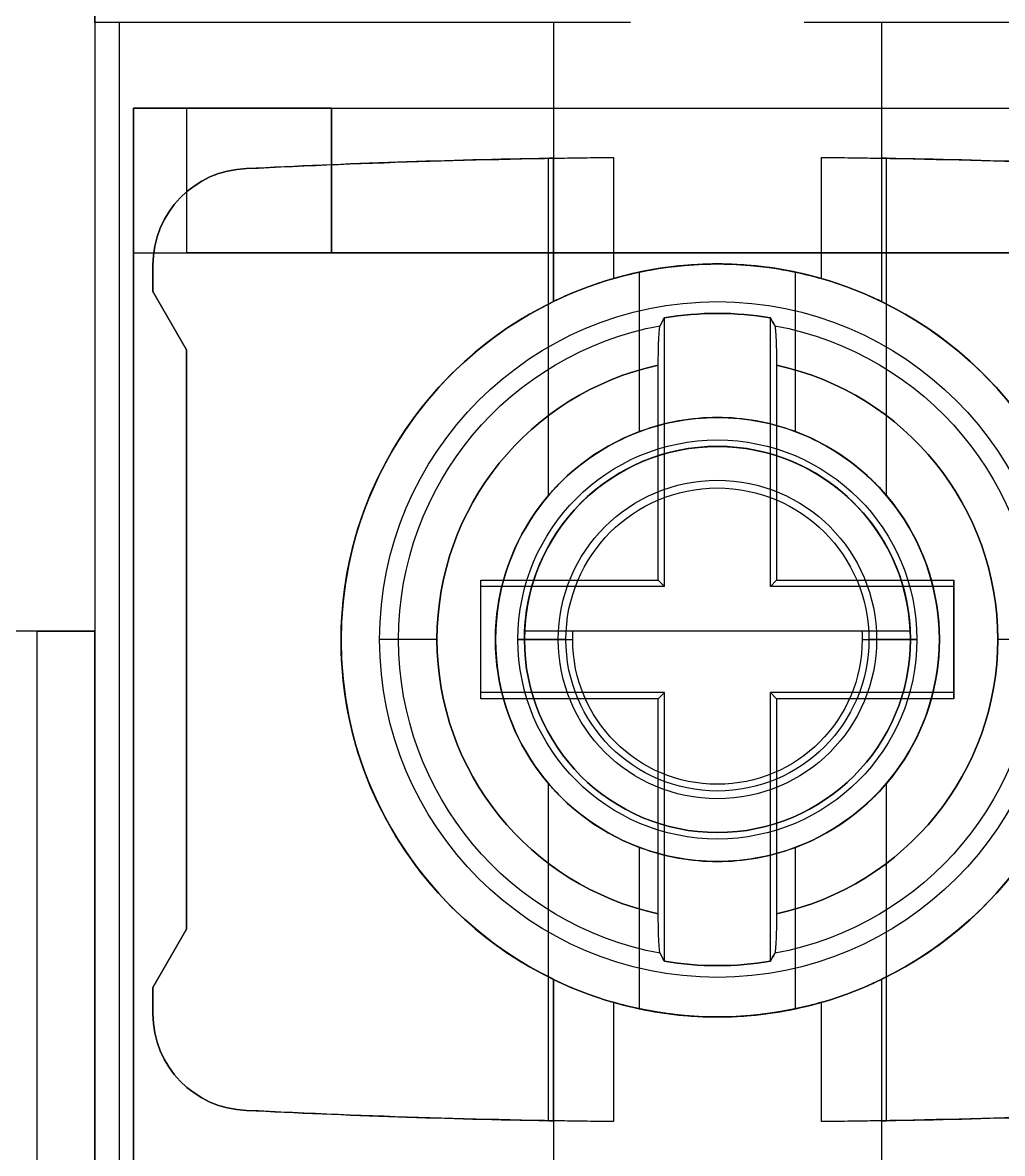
# Model space of a CAD drawing. Header units: inches. Extents: x 0 to 92454, y -34894 to 11.
# Drawn here: x 3.6299 to 4.0296, y 10.0979 to 10.5591 of the extents above; entities that cross this region are included whole.
import ezdxf

# ---------------------------------------------------------------- set-up
doc = ezdxf.new("R2010")
doc.units = ezdxf.units.IN
doc.header["$MEASUREMENT"] = 0

# ---------------------------------------------------------------- blocks, each defined once
blk = doc.blocks.new('2023_07_21_11_46_31_0481')
at = {"color": 7, "extrusion": (1, 0, 0)}
for p, q in [((92.95, 268.2, 119.7), (92.95, 270.9, 119.7)), ((92.95, 268.895, 94.9), (92.95, 261.895, 94.9)), ((92.95, 268.2, 100.333), (92.95, 268.2, 119.7)), ((92.95, 268.2, 100.333), (92.95, 251.65, 100.333)), ((93.2, 268.2, 106.4), (93.2, 268.2, 100.333)), ((93.2, 268.2, 106.4), (93.2, 251.65, 106.4)), ((93.2, 268.2, 100.333), (93.2, 251.65, 100.333)), ((101.1, 268.2, 102.1), (101.1, 266.795, 102.1)), ((101.1, 268.2, 106.4), (101.1, 268.2, 102.1)), ((101.1, 268.2, 106.4), (101.1, 265.31, 106.4)), ((101.1, 266.795, 104.011), (101.1, 265.31, 104.011)), ((101.1, 266.795, 102.1), (101.1, 266.795, 104.011)), ((101.1, 265.31, 106.4), (101.1, 265.31, 104.011)), ((96.95, 261.197, 107), (96.95, 262.423, 107)), ((96.95, 262.36, 105.8), (96.95, 262.423, 107)), ((96.95, 261.26, 105.8), (96.95, 262.36, 105.8)), ((92.95, 261.895, 94.9), (92.95, 261.895, 88.2)), ((92.95, 251.65, 88.2), (92.95, 261.895, 88.2)), ((96.95, 261.197, 107), (96.95, 261.26, 105.8)), ((101.1, 258.29, 104.011), (101.1, 256.825, 104.011)), ((101.1, 258.29, 104.011), (101.1, 258.29, 106.4)), ((101.1, 258.29, 106.4), (101.1, 251.65, 106.4)), ((101.1, 256.825, 104.011), (101.1, 256.825, 102.1)), ((101.1, 256.825, 102.1), (101.1, 251.65, 102.1))]:
    blk.add_line(p, q, dxfattribs=at)
at = {"color": 7, "extrusion": (0, 0, -1)}
for p, q in [((92.95, 268.2, 119.7), (92.95, 270.9, 119.7)), ((93.2, 268.2, 100.333), (92.95, 268.2, 100.333)), ((92.95, 268.2, 100.333), (92.95, 251.65, 100.333)), ((98.5, 268.2, 119.7), (92.95, 268.2, 119.7)), ((93.2, 268.2, 106.4), (93.2, 251.65, 106.4)), ((97.7, 268.2, 106.4), (93.2, 268.2, 106.4)), ((93.2, 268.2, 100.333), (93.2, 251.65, 100.333)), ((97.7, 268.2, 102.1), (97.7, 266.795, 102.1)), ((98.5, 268.2, 102.1), (97.7, 268.2, 102.1)), ((97.7, 268.2, 106.4), (97.7, 265.31, 106.4)), ((101.1, 268.2, 102.1), (100.3, 268.2, 102.1)), ((105.9, 268.2, 119.7), (100.3, 268.2, 119.7)), ((101.1, 268.2, 106.4), (101.1, 265.31, 106.4)), ((105.6, 268.2, 106.4), (101.1, 268.2, 106.4)), ((101.1, 268.2, 102.1), (101.1, 266.795, 102.1)), ((93.35, 267.315, 96.489), (93.35, 265.815, 96.489)), ((93.9, 267.315, 96.489), (93.35, 267.315, 96.489)), ((93.9, 267.315, 96.489), (93.9, 265.815, 96.489)), ((98.322, 266.804, 102.1), (98.322, 265.548, 102.1)), ((100.478, 265.548, 102.1), (100.478, 266.804, 102.1)), ((93.35, 265.815, 96.489), (93.9, 265.815, 96.489)), ((93.35, 251.65, 98.489), (93.35, 264.315, 98.489)), ((92.35, 261.895, 87.6), (92.05, 261.895, 87.6)), ((92.35, 251.65, 87.6), (92.35, 261.895, 87.6)), ((100.898, 261.895, 91.4), (97.902, 261.895, 91.4)), ((97.7, 258.29, 106.4), (97.7, 251.65, 106.4)), ((101.1, 258.29, 106.4), (101.1, 251.65, 106.4)), ((98.322, 258.052, 102.1), (98.322, 256.816, 102.1)), ((100.478, 256.816, 102.1), (100.478, 258.052, 102.1)), ((97.7, 256.825, 102.1), (97.7, 251.65, 102.1)), ((101.1, 256.825, 102.1), (101.1, 251.65, 102.1))]:
    blk.add_line(p, q, dxfattribs=at)
at = {"color": 7}
for p, q in [((92.95, 268.895, 94.9), (92.95, 261.895, 94.9)), ((98.5, 268.2, 119.7), (98.5, 268.2, 102.1)), ((100.3, 268.2, 119.7), (100.3, 268.2, 102.1)), ((93.35, 267.315, 96.989), (105.45, 267.315, 96.989)), ((93.9, 267.315, 96.489), (93.9, 265.815, 96.489)), ((95.4, 265.815, 94.9), (95.4, 267.315, 94.9)), ((95.4, 267.315, 94.9), (103.4, 267.315, 94.9)), ((95.4, 267.315, 94.989), (95.4, 265.815, 94.989)), ((97.649, 263.301, 103.986), (97.649, 266.794, 103.986)), ((97.7, 266.795, 104.011), (97.7, 266.795, 102.1)), ((97.7, 265.31, 104.011), (97.7, 266.795, 104.011)), ((101.1, 266.795, 102.1), (101.1, 266.795, 104.011)), ((101.1, 266.795, 104.011), (101.1, 265.31, 104.011)), ((101.151, 263.301, 103.986), (101.151, 266.794, 103.986)), ((94.521, 266.688, 102.463), (94.521, 266.688, 100.42)), ((94.521, 266.688, 102.463), (94.521, 266.688, 100.42)), ((93.35, 265.815, 96.989), (105.45, 265.815, 96.989)), ((103.4, 265.815, 94.9), (95.4, 265.815, 94.9)), ((93.55, 265.688, 101.99), (93.55, 265.688, 99.99)), ((98.591, 263.963, 102.219), (98.591, 265.615, 102.219)), ((100.209, 263.963, 102.219), (100.209, 265.615, 102.219)), ((97.7, 265.31, 104.011), (97.7, 265.31, 106.4)), ((101.1, 265.31, 106.4), (101.1, 265.31, 104.011)), ((98.85, 262.36, 105.8), (98.85, 265.142, 105.8)), ((99.95, 262.36, 105.8), (99.95, 265.142, 105.8)), ((98.787, 262.423, 107), (98.787, 264.651, 107)), ((100.013, 264.651, 107), (100.013, 262.423, 107)), ((93.35, 264.315, 99.989), (93.35, 251.65, 99.989)), ((96.95, 262.423, 107), (98.787, 262.423, 107)), ((96.95, 261.197, 107), (96.95, 262.423, 107)), ((100.013, 262.423, 107), (101.85, 262.423, 107)), ((101.85, 262.423, 107), (101.85, 261.197, 107)), ((98.85, 262.36, 105.8), (96.95, 262.36, 105.8)), ((96.95, 261.26, 105.8), (96.95, 262.36, 105.8)), ((101.85, 262.36, 105.8), (99.95, 262.36, 105.8)), ((101.85, 261.26, 105.8), (101.85, 262.36, 105.8)), ((92.35, 251.65, 87.6), (92.35, 261.895, 87.6)), ((92.95, 251.65, 88.2), (92.95, 261.895, 88.2)), ((95.5, 261.8, 124.1), (95.5, 261.8, 106.4)), ((95.5, 261.8, 124.1), (95.5, 261.8, 106.4)), ((96.096, 261.81, 106.635), (95.9, 261.81, 104.4)), ((96.096, 261.81, 106.635), (95.9, 261.81, 104.4)), ((97.1, 261.81, 103.719), (97.1, 261.81, 101.56)), ((97.1, 261.81, 103.719), (97.1, 261.81, 101.56)), ((97.333, 261.81, 101.56), (97.83, 261.81, 100.8)), ((97.75, 261.81, 101.8), (97.333, 261.81, 101.56)), ((97.75, 261.81, 101.8), (97.333, 261.81, 101.56)), ((97.333, 261.81, 101.56), (97.83, 261.81, 100.8)), ((97.83, 261.81, 100.8), (97.4, 261.81, 100.552)), ((97.4, 261.81, 100.552), (97.4, 261.81, 99.989)), ((97.4, 261.81, 93.689), (97.9, 261.81, 93.4)), ((97.4, 261.81, 98.489), (97.4, 261.81, 93.689)), ((97.4, 261.81, 98.489), (97.4, 261.81, 93.689)), ((97.4, 261.81, 93.689), (97.9, 261.81, 93.4)), ((97.4, 261.81, 100.552), (97.4, 261.81, 99.989)), ((97.83, 261.81, 100.8), (97.4, 261.81, 100.552)), ((97.402, 261.895, 93.689), (97.402, 261.895, 94.9)), ((97.75, 261.81, 104.4), (97.75, 261.81, 101.8)), ((97.75, 261.81, 104.4), (97.75, 261.81, 101.8)), ((97.9, 261.81, 93.4), (97.9, 261.81, 91.4)), ((97.9, 261.81, 93.4), (97.9, 261.81, 91.4)), ((97.902, 261.895, 91.4), (97.902, 261.895, 93.4)), ((100.898, 261.895, 93.4), (100.898, 261.895, 91.4)), ((100.9, 261.81, 91.4), (100.9, 261.81, 93.4)), ((100.9, 261.81, 93.4), (101.4, 261.81, 93.689)), ((100.9, 261.81, 93.4), (101.4, 261.81, 93.689)), ((100.9, 261.81, 91.4), (100.9, 261.81, 93.4)), ((101.4, 261.81, 100.552), (100.97, 261.81, 100.8)), ((100.97, 261.81, 100.8), (101.467, 261.81, 101.56)), ((100.97, 261.81, 100.8), (101.467, 261.81, 101.56)), ((101.4, 261.81, 100.552), (100.97, 261.81, 100.8)), ((101.05, 261.81, 101.8), (101.05, 261.81, 104.4)), ((101.467, 261.81, 101.56), (101.05, 261.81, 101.8)), ((101.467, 261.81, 101.56), (101.05, 261.81, 101.8)), ((101.05, 261.81, 101.8), (101.05, 261.81, 104.4)), ((101.398, 261.895, 94.9), (101.398, 261.895, 93.689)), ((101.4, 261.81, 99.989), (101.4, 261.81, 100.552)), ((101.4, 261.81, 93.689), (101.4, 261.81, 98.489)), ((101.4, 261.81, 93.689), (101.4, 261.81, 98.489)), ((101.4, 261.81, 99.989), (101.4, 261.81, 100.552)), ((101.7, 261.81, 101.56), (101.7, 261.81, 103.719)), ((101.7, 261.81, 101.56), (101.7, 261.81, 103.719)), ((98.85, 261.26, 105.8), (96.95, 261.26, 105.8)), ((98.85, 258.478, 105.8), (98.85, 261.26, 105.8)), ((99.95, 258.478, 105.8), (99.95, 261.26, 105.8)), ((101.85, 261.26, 105.8), (99.95, 261.26, 105.8)), ((98.787, 261.197, 107), (96.95, 261.197, 107)), ((98.787, 258.969, 107), (98.787, 261.197, 107)), ((101.85, 261.197, 107), (100.013, 261.197, 107)), ((100.013, 261.197, 107), (100.013, 258.969, 107)), ((97.649, 256.826, 103.986), (97.649, 260.319, 103.986)), ((101.151, 256.826, 103.986), (101.151, 260.319, 103.986)), ((98.591, 257.985, 102.219), (98.591, 259.657, 102.219)), ((100.209, 257.985, 102.219), (100.209, 259.657, 102.219)), ((97.7, 258.29, 106.4), (97.7, 258.29, 104.011)), ((97.7, 256.825, 104.011), (97.7, 258.29, 104.011)), ((101.1, 258.29, 104.011), (101.1, 258.29, 106.4)), ((101.1, 258.29, 104.011), (101.1, 256.825, 104.011)), ((93.55, 257.932, 101.99), (93.55, 257.932, 99.99)), ((94.521, 256.932, 102.463), (94.521, 256.932, 100.42)), ((94.521, 256.932, 102.463), (94.521, 256.932, 100.42)), ((97.7, 256.825, 102.1), (97.7, 256.825, 104.011)), ((101.1, 256.825, 104.011), (101.1, 256.825, 102.1))]:
    blk.add_line(p, q, dxfattribs=at)
at = {"color": 7, "extrusion": (0, 1, 0)}
for p, q in [((93.2, 268.2, 100.333), (92.95, 268.2, 100.333)), ((92.95, 268.2, 100.333), (92.95, 268.2, 119.7)), ((98.5, 268.2, 119.7), (92.95, 268.2, 119.7)), ((97.7, 268.2, 106.4), (93.2, 268.2, 106.4)), ((93.2, 268.2, 106.4), (93.2, 268.2, 100.333)), ((98.5, 268.2, 102.1), (97.7, 268.2, 102.1)), ((97.7, 268.2, 102.1), (97.7, 268.2, 106.4)), ((98.5, 268.2, 119.7), (98.5, 268.2, 102.1)), ((101.1, 268.2, 102.1), (100.3, 268.2, 102.1)), ((100.3, 268.2, 119.7), (100.3, 268.2, 102.1)), ((105.9, 268.2, 119.7), (100.3, 268.2, 119.7)), ((105.6, 268.2, 106.4), (101.1, 268.2, 106.4)), ((101.1, 268.2, 106.4), (101.1, 268.2, 102.1)), ((93.9, 267.315, 96.489), (93.35, 267.315, 96.489)), ((93.35, 267.315, 96.489), (93.35, 267.315, 96.989)), ((93.35, 267.315, 96.989), (105.45, 267.315, 96.989)), ((95.4, 267.315, 94.9), (103.4, 267.315, 94.9)), ((95.4, 267.315, 94.9), (95.4, 267.315, 94.989))]:
    blk.add_line(p, q, dxfattribs=at)
at = {"color": 7, "extrusion": (-1, 0, 0)}
for p, q in [((97.7, 268.2, 106.4), (97.7, 265.31, 106.4)), ((97.7, 268.2, 102.1), (97.7, 268.2, 106.4)), ((97.7, 268.2, 102.1), (97.7, 266.795, 102.1)), ((93.35, 267.315, 96.489), (93.35, 267.315, 96.989)), ((93.35, 267.315, 96.489), (93.35, 265.815, 96.489)), ((95.4, 265.815, 94.9), (95.4, 267.315, 94.9)), ((95.4, 267.315, 94.989), (95.4, 265.815, 94.989)), ((95.4, 267.315, 94.9), (95.4, 267.315, 94.989)), ((97.7, 265.31, 104.011), (97.7, 266.795, 104.011)), ((97.7, 266.795, 104.011), (97.7, 266.795, 102.1)), ((93.35, 265.815, 96.989), (93.35, 265.815, 96.489)), ((95.4, 265.815, 94.989), (95.4, 265.815, 94.9)), ((93.55, 265.416, 99.99), (93.55, 265.688, 99.99)), ((93.55, 265.688, 101.99), (93.55, 265.416, 101.99)), ((93.55, 265.688, 101.99), (93.55, 265.688, 99.99)), ((93.55, 265.416, 101.99), (93.55, 265.416, 99.99)), ((97.7, 265.31, 104.011), (97.7, 265.31, 106.4)), ((93.9, 258.81, 100.145), (93.9, 264.81, 100.145)), ((93.9, 264.81, 102.16), (93.9, 258.81, 102.16)), ((93.9, 264.81, 102.16), (93.9, 264.81, 100.145)), ((93.35, 264.315, 99.989), (93.35, 251.65, 99.989)), ((93.35, 251.65, 98.489), (93.35, 264.315, 98.489)), ((101.85, 262.423, 107), (101.85, 261.197, 107)), ((101.85, 262.36, 105.8), (101.85, 262.423, 107)), ((101.85, 261.26, 105.8), (101.85, 262.36, 105.8)), ((101.85, 261.197, 107), (101.85, 261.26, 105.8)), ((93.9, 258.81, 102.16), (93.9, 258.81, 100.145)), ((97.7, 258.29, 106.4), (97.7, 251.65, 106.4)), ((97.7, 258.29, 106.4), (97.7, 258.29, 104.011)), ((97.7, 256.825, 104.011), (97.7, 258.29, 104.011)), ((93.55, 257.932, 99.99), (93.55, 258.204, 99.99)), ((93.55, 258.204, 101.99), (93.55, 257.932, 101.99)), ((93.55, 258.204, 101.99), (93.55, 258.204, 99.99)), ((93.55, 257.932, 101.99), (93.55, 257.932, 99.99)), ((97.7, 256.825, 102.1), (97.7, 256.825, 104.011)), ((97.7, 256.825, 102.1), (97.7, 251.65, 102.1))]:
    blk.add_line(p, q, dxfattribs=at)
at = {"color": 7, "extrusion": (-0.43787, 0, 0.899038)}
for p, q in [((97.649, 263.301, 103.986), (97.649, 266.794, 103.986)), ((93.55, 265.688, 101.99), (93.55, 265.416, 101.99)), ((93.55, 265.416, 101.99), (93.9, 264.81, 102.16)), ((93.9, 264.81, 102.16), (93.9, 258.81, 102.16)), ((97.649, 256.826, 103.986), (97.649, 260.319, 103.986)), ((93.9, 258.81, 102.16), (93.55, 258.204, 101.99)), ((93.55, 258.204, 101.99), (93.55, 257.932, 101.99))]:
    blk.add_line(p, q, dxfattribs=at)
at = {"color": 7, "extrusion": (0.404415, 0, -0.914575)}
for p, q in [((98.322, 266.804, 102.1), (98.322, 265.548, 102.1)), ((93.55, 265.416, 99.99), (93.55, 265.688, 99.99)), ((98.591, 263.963, 102.219), (98.591, 265.615, 102.219)), ((93.9, 264.81, 100.145), (93.55, 265.416, 99.99)), ((93.9, 258.81, 100.145), (93.9, 264.81, 100.145)), ((98.591, 257.985, 102.219), (98.591, 259.657, 102.219)), ((93.55, 258.204, 99.99), (93.9, 258.81, 100.145)), ((93.55, 257.932, 99.99), (93.55, 258.204, 99.99)), ((98.322, 258.052, 102.1), (98.322, 256.816, 102.1))]:
    blk.add_line(p, q, dxfattribs=at)
at = {"color": 7, "extrusion": (-0.404415, 0, -0.914575)}
for p, q in [((100.478, 265.548, 102.1), (100.478, 266.804, 102.1)), ((100.209, 263.963, 102.219), (100.209, 265.615, 102.219)), ((100.209, 257.985, 102.219), (100.209, 259.657, 102.219)), ((100.478, 256.816, 102.1), (100.478, 258.052, 102.1))]:
    blk.add_line(p, q, dxfattribs=at)
at = {"color": 7, "extrusion": (0.43787, 0, 0.899038)}
for p, q in [((101.151, 263.301, 103.986), (101.151, 266.794, 103.986)), ((101.151, 256.826, 103.986), (101.151, 260.319, 103.986))]:
    blk.add_line(p, q, dxfattribs=at)
at = {"color": 7, "extrusion": (0, -1, 0)}
for p, q in [((93.35, 265.815, 96.989), (105.45, 265.815, 96.989)), ((93.35, 265.815, 96.989), (93.35, 265.815, 96.489)), ((93.35, 265.815, 96.489), (93.9, 265.815, 96.489)), ((103.4, 265.815, 94.9), (95.4, 265.815, 94.9)), ((95.4, 265.815, 94.989), (95.4, 265.815, 94.9)), ((92.35, 261.895, 87.6), (92.05, 261.895, 87.6)), ((92.95, 261.895, 94.9), (92.95, 261.895, 88.2)), ((97.402, 261.895, 93.689), (97.402, 261.895, 94.9)), ((100.898, 261.895, 91.4), (97.902, 261.895, 91.4)), ((97.902, 261.895, 91.4), (97.902, 261.895, 93.4)), ((100.898, 261.895, 93.4), (100.898, 261.895, 91.4)), ((101.398, 261.895, 94.9), (101.398, 261.895, 93.689))]:
    blk.add_line(p, q, dxfattribs=at)
at = {"color": 7, "extrusion": (-0.866025, -0.5, 0)}
for p, q in [((93.9, 264.81, 100.145), (93.55, 265.416, 99.99)), ((93.55, 265.416, 101.99), (93.9, 264.81, 102.16)), ((93.55, 265.416, 101.99), (93.55, 265.416, 99.99)), ((93.9, 264.81, 102.16), (93.9, 264.81, 100.145))]:
    blk.add_line(p, q, dxfattribs=at)
at = {"color": 7, "extrusion": (0.99863, 0, 0.052336)}
for p, q in [((98.85, 262.36, 105.8), (98.85, 265.142, 105.8)), ((98.787, 262.423, 107), (98.787, 264.651, 107)), ((98.787, 262.423, 107), (98.85, 262.36, 105.8)), ((98.85, 261.26, 105.8), (98.787, 261.197, 107)), ((98.85, 258.478, 105.8), (98.85, 261.26, 105.8)), ((98.787, 258.969, 107), (98.787, 261.197, 107))]:
    blk.add_line(p, q, dxfattribs=at)
at = {"color": 7, "extrusion": (-0.99863, 0, 0.052336)}
for p, q in [((99.95, 262.36, 105.8), (99.95, 265.142, 105.8)), ((100.013, 264.651, 107), (100.013, 262.423, 107)), ((99.95, 262.36, 105.8), (100.013, 262.423, 107)), ((100.013, 261.197, 107), (99.95, 261.26, 105.8)), ((99.95, 258.478, 105.8), (99.95, 261.26, 105.8)), ((100.013, 261.197, 107), (100.013, 258.969, 107))]:
    blk.add_line(p, q, dxfattribs=at)
at = {"color": 7, "extrusion": (0, -0.99863, 0.052336)}
for p, q in [((96.95, 262.423, 107), (98.787, 262.423, 107)), ((96.95, 262.36, 105.8), (96.95, 262.423, 107)), ((98.787, 262.423, 107), (98.85, 262.36, 105.8)), ((99.95, 262.36, 105.8), (100.013, 262.423, 107)), ((100.013, 262.423, 107), (101.85, 262.423, 107)), ((101.85, 262.36, 105.8), (101.85, 262.423, 107)), ((98.85, 262.36, 105.8), (96.95, 262.36, 105.8)), ((101.85, 262.36, 105.8), (99.95, 262.36, 105.8))]:
    blk.add_line(p, q, dxfattribs=at)
at = {"color": 7, "extrusion": (0, 0.99863, 0.052336)}
for p, q in [((98.85, 261.26, 105.8), (96.95, 261.26, 105.8)), ((96.95, 261.197, 107), (96.95, 261.26, 105.8)), ((98.85, 261.26, 105.8), (98.787, 261.197, 107)), ((101.85, 261.26, 105.8), (99.95, 261.26, 105.8)), ((100.013, 261.197, 107), (99.95, 261.26, 105.8)), ((101.85, 261.197, 107), (101.85, 261.26, 105.8)), ((98.787, 261.197, 107), (96.95, 261.197, 107)), ((101.85, 261.197, 107), (100.013, 261.197, 107))]:
    blk.add_line(p, q, dxfattribs=at)
at = {"color": 7, "extrusion": (-0.866025, 0.5, 0)}
for p, q in [((93.55, 258.204, 99.99), (93.9, 258.81, 100.145)), ((93.9, 258.81, 102.16), (93.55, 258.204, 101.99)), ((93.9, 258.81, 102.16), (93.9, 258.81, 100.145)), ((93.55, 258.204, 101.99), (93.55, 258.204, 99.99))]:
    blk.add_line(p, q, dxfattribs=at)
at = {"color": 7, "extrusion": (-1, 0, 0)}
for radius in [3, 1.5]:
    blk.add_arc((-264.315, 96.989, -93.35), radius, 90, 180, dxfattribs=at)
at = {"color": 7, "extrusion": (1, 0, 0)}
for radius, start in [(3, 0), (1.5, 360)]:
    blk.add_arc((264.315, 96.989, 93.35), radius, start, 90, dxfattribs=at)
at = {"color": 7, "extrusion": (0, -1, 0)}
for centre, radius, start, end in [((93.9, 94.989, -267.315), 1.5, 0, 90), ((93.9, 94.989, -265.815), 1.5, 0, 90), ((92.35, 88.2, -261.895), 0.6, 270, 360), ((96.494, 106.6, -261.81), 0.4, 90, 175), ((96.494, 106.6, -261.81), 0.4, 90, 175), ((102.306, 106.6, -261.81), 0.4, 5, 90), ((102.306, 106.6, -261.81), 0.4, 5, 90)]:
    blk.add_arc(centre, radius, start, end, dxfattribs=at)
at = {"color": 7, "extrusion": (0, 1, 0)}
for centre, radius, start, end in [((-93.9, 94.989, 267.315), 1.5, 90, 180), ((-93.9, 94.989, 265.815), 1.5, 90, 180), ((-92.35, 88.2, 261.895), 0.6, 180, 270)]:
    blk.add_arc(centre, radius, start, end, dxfattribs=at)
at = {"color": 7, "extrusion": (0, 0, -1)}
for centre, radius, start, end in [((-99.4, 169.402, -102.1), 97.408, 89.00001, 89.36574), ((-99.4, 169.402, -102.1), 97.408, 89.00001, 89.36574), ((-99.4, 169.402, -102.1), 97.408, 90.63426, 90.99999), ((-99.4, 169.402, -102.1), 97.408, 90.63426, 90.99999), ((-99.4, 261.8, -124.1), 3.9, 0, 180), ((-99.4, 261.8, -102.1), 3.9, 73.9495, 106.0505), ((-99.4, 261.8, -106.4), 3.9, 0, 64.1576), ((-99.4, 261.81, -104.4), 3.5, 0, 180), ((-99.4, 261.81, -104.4), 3.5, 0, 180), ((-99.4, 261.8, -106.4), 3.9, 115.8424, 180), ((-99.4, 261.81, -105.8), 3.378, 80.6281, 99.3719), ((-99.4, 261.81, -106.635), 3.304, 0, 79.6488), ((-99.4, 261.81, -106.635), 3.304, 0, 79.6488), ((-99.4, 261.81, -106.635), 3.304, 100.3512, 180), ((-99.4, 261.81, -106.635), 3.304, 100.3512, 180), ((-99.4, 261.81, -107), 2.906, 0, 77.8246), ((-99.4, 261.81, -107), 2.906, 102.1754, 180), ((-99.4, 261.81, -101.56), 2.067, 0, 180), ((-99.4, 261.81, -101.56), 2.067, 0, 180), ((-99.4, 261.81, -100.552), 2, 0, 180), ((-99.4, 261.81, -100.552), 2, 0, 180), ((-99.4, 261.81, -98.489), 2, 0, 180), ((-99.4, 261.81, -98.489), 2, 0, 180), ((-99.4, 261.81, -94.9), 2, 2.4358, 177.5642), ((-99.4, 261.81, -104.4), 1.65, 0, 180), ((-99.4, 261.81, -101.8), 1.65, 0, 180), ((-99.4, 261.81, -101.8), 1.65, 0, 180), ((-99.4, 261.81, -104.4), 1.65, 0, 180), ((-99.4, 261.81, -100.8), 1.57, 0, 180), ((-99.4, 261.81, -100.8), 1.57, 0, 180), ((-99.4, 261.8, -124.1), 3.9, 180, 0), ((-99.4, 261.8, -106.4), 3.9, 295.8424, 0), ((-99.4, 261.81, -104.4), 3.5, 180, 0), ((-99.4, 261.81, -104.4), 3.5, 180, 0), ((-99.4, 261.81, -106.635), 3.304, 280.3512, 0), ((-99.4, 261.81, -106.635), 3.304, 280.3512, 0), ((-99.4, 261.81, -107), 2.906, 282.1754, 0), ((-99.4, 261.81, -101.56), 2.067, 180, 0), ((-99.4, 261.81, -101.56), 2.067, 180, 0), ((-99.4, 261.81, -93.689), 2, 0, 2.4358), ((-99.4, 261.81, -93.689), 2, 0, 2.4358), ((-99.4, 261.81, -98.489), 2, 180, 0), ((-99.4, 261.81, -93.689), 2, 180, 0), ((-99.4, 261.81, -98.489), 2, 180, 0), ((-99.4, 261.81, -93.689), 2, 180, 0), ((-99.4, 261.81, -100.552), 2, 180, 0), ((-99.4, 261.81, -100.552), 2, 180, 0), ((-99.4, 261.81, -101.8), 1.65, 180, 0), ((-99.4, 261.81, -104.4), 1.65, 180, 0), ((-99.4, 261.81, -101.8), 1.65, 180, 0), ((-99.4, 261.81, -104.4), 1.65, 180, 0), ((-99.4, 261.81, -100.8), 1.57, 180, 0), ((-99.4, 261.81, -100.8), 1.57, 180, 0), ((-99.4, 261.81, -93.4), 1.5, 0, 3.2485), ((-99.4, 261.81, -91.4), 1.5, 0, 3.2485), ((-99.4, 261.81, -93.4), 1.5, 0, 3.2485), ((-99.4, 261.81, -91.4), 1.5, 0, 3.2485), ((-99.4, 261.81, -93.4), 1.5, 180, 0), ((-99.4, 261.81, -91.4), 1.5, 180, 0), ((-99.4, 261.81, -93.4), 1.5, 180, 0), ((-99.4, 261.81, -91.4), 1.5, 180, 0), ((-99.4, 261.81, -106.635), 3.304, 180, 259.6488), ((-99.4, 261.81, -106.635), 3.304, 180, 259.6488), ((-99.4, 261.81, -107), 2.906, 180, 257.8246), ((-99.4, 261.81, -91.4), 1.5, 176.7515, 180), ((-99.4, 261.81, -93.4), 1.5, 176.7515, 180), ((-99.4, 261.81, -93.4), 1.5, 176.7515, 180), ((-99.4, 261.81, -91.4), 1.5, 176.7515, 180), ((-99.4, 261.8, -106.4), 3.9, 180, 244.1576), ((-99.4, 261.81, -93.689), 2, 177.5642, 180), ((-99.4, 261.81, -93.689), 2, 177.5642, 180), ((-99.4, 261.81, -105.8), 3.378, 260.6281, 279.3719), ((-99.4, 261.8, -102.1), 3.9, 253.9495, 286.0505), ((-99.4, 354.218, -102.1), 97.408, 270.63426, 270.99999), ((-99.4, 354.218, -102.1), 97.408, 270.63426, 270.99999), ((-99.4, 354.218, -102.1), 97.408, 269.00001, 269.36574), ((-99.4, 354.218, -102.1), 97.408, 269.00001, 269.36574)]:
    blk.add_arc(centre, radius, start, end, dxfattribs=at)
at = {"color": 7}
for centre, radius, start, end in [((99.4, 261.8, 124.1), 3.9, 0, 180), ((99.4, 261.8, 102.1), 3.9, 73.9495, 106.0505), ((99.4, 261.8, 106.4), 3.9, 115.8424, 180), ((99.4, 261.8, 106.4), 3.9, 0, 64.1576), ((99.4, 261.81, 105.8), 3.378, 80.6281, 99.3719), ((99.4, 261.81, 107), 2.906, 102.1754, 180), ((99.4, 261.81, 107), 2.906, 0, 77.8246), ((99.4, 261.81, 99.989), 2, 0, 180), ((99.4, 261.81, 99.989), 2, 0, 180), ((99.4, 261.81, 94.9), 2, 2.4358, 177.5642), ((99.4, 261.8, 106.4), 3.9, 180, 244.1576), ((99.4, 261.8, 124.1), 3.9, 180, 0), ((99.4, 261.81, 107), 2.906, 180, 257.8246), ((99.4, 261.81, 99.989), 2, 180, 0), ((99.4, 261.81, 99.989), 2, 180, 0), ((99.4, 261.81, 107), 2.906, 282.1754, 0), ((99.4, 261.8, 106.4), 3.9, 295.8424, 0), ((99.4, 261.81, 105.8), 3.378, 260.6281, 279.3719), ((99.4, 261.8, 102.1), 3.9, 253.9495, 286.0505)]:
    blk.add_arc(centre, radius, start, end, dxfattribs=at)
at = {"color": 7, "extrusion": (-0.99863, -5.50093e-11, -0.052336)}
blk.add_arc((447.122, 31.263, -104.252), 715.62, 174.382102, 174.449356, dxfattribs=at)
at = {"color": 7, "extrusion": (0.99863, 5.50093e-11, 0.052336)}
blk.add_arc((-447.122, 31.263, 104.252), 715.62, 5.550644, 5.617898, dxfattribs=at)
at = {"color": 7, "extrusion": (0.99863, 3.09136e-10, -0.052336)}
blk.add_arc((-447.123, 41.667, 94.276), 715.621, 5.550642, 5.617896, dxfattribs=at)
at = {"color": 7, "extrusion": (-0.99863, -3.09136e-10, 0.052336)}
blk.add_arc((447.123, 41.667, -94.276), 715.621, 174.382104, 174.449358, dxfattribs=at)
at = {"color": 7, "extrusion": (0.99863, -5.50093e-11, 0.052336)}
blk.add_arc((970.742, 31.263, 104.252), 715.62, 174.382102, 174.449356, dxfattribs=at)
at = {"color": 7, "extrusion": (-0.99863, 5.50093e-11, -0.052336)}
blk.add_arc((-970.742, 31.263, -104.252), 715.62, 5.550644, 5.617898, dxfattribs=at)
at = {"color": 7, "extrusion": (-0.99863, 3.09136e-10, 0.052336)}
blk.add_arc((-970.743, 41.667, -94.276), 715.621, 5.550642, 5.617896, dxfattribs=at)
at = {"color": 7, "extrusion": (0.99863, -3.09136e-10, -0.052336)}
blk.add_arc((970.743, 41.667, 94.276), 715.621, 174.382104, 174.449358, dxfattribs=at)
at = {"color": 7, "extrusion": (0.404415, 1.2326e-32, -0.914575)}
blk.add_ellipse((99.4, 169.402, 102.577), major_axis=(-97.408, 0, -43.073), ratio=0.914575, start_param=1.520692, end_param=1.559726, dxfattribs=at)
blk.add_ellipse((99.4, 169.402, 102.577), major_axis=(-97.408, 0, -43.073), ratio=0.914575, start_param=1.520692, end_param=1.559726, dxfattribs=at)
at = {"color": 7, "extrusion": (-0.43787, 4.93038e-32, 0.899038)}
blk.add_ellipse((99.4, 169.402, 104.839), major_axis=(-97.408, 0, -47.442), ratio=0.899038, start_param=-1.552815, end_param=-1.520692, dxfattribs=at)
blk.add_ellipse((99.4, 169.402, 104.839), major_axis=(-97.408, 0, -47.442), ratio=0.899038, start_param=-1.552815, end_param=-1.520692, dxfattribs=at)
at = {"color": 7, "extrusion": (0.003346, -0.999543, 0.030057)}
blk.add_ellipse((99.395, 266.692, 100.396), major_axis=(-2.584, -0.1, -3.048), ratio=0.998828, start_param=-1.999891, end_param=-1.985611, dxfattribs=at)
blk.add_ellipse((99.395, 266.692, 100.396), major_axis=(-2.584, -0.1, -3.048), ratio=0.998828, start_param=-1.999891, end_param=-1.985611, dxfattribs=at)
at = {"color": 7, "extrusion": (-0.404415, -9.86076e-32, -0.914575)}
blk.add_ellipse((99.4, 169.402, 102.577), major_axis=(-97.408, 0, 43.073), ratio=0.914575, start_param=1.581866, end_param=1.620901, dxfattribs=at)
blk.add_ellipse((99.4, 169.402, 102.577), major_axis=(-97.408, 0, 43.073), ratio=0.914575, start_param=1.581866, end_param=1.620901, dxfattribs=at)
at = {"color": 7, "extrusion": (-0.003346, -0.999543, 0.030057)}
blk.add_ellipse((99.405, 266.692, 100.396), major_axis=(2.574, -0.101, -3.056), ratio=0.998835, start_param=1.988781, end_param=2.003061, dxfattribs=at)
blk.add_ellipse((99.405, 266.692, 100.396), major_axis=(2.574, -0.101, -3.056), ratio=0.998835, start_param=1.988781, end_param=2.003061, dxfattribs=at)
at = {"color": 7, "extrusion": (0.43787, 8.62817e-32, 0.899038)}
blk.add_ellipse((99.4, 169.402, 104.839), major_axis=(-97.408, 0, 47.442), ratio=0.899038, start_param=-1.620901, end_param=-1.588778, dxfattribs=at)
blk.add_ellipse((99.4, 169.402, 104.839), major_axis=(-97.408, 0, 47.442), ratio=0.899038, start_param=-1.620901, end_param=-1.588778, dxfattribs=at)
at = {"color": 7, "extrusion": (0.404415, -2.06795e-25, -0.914575)}
blk.add_ellipse((94.55, 265.688, 100.432), major_axis=(-1, 0, -0.442), ratio=0.914575, start_param=0, end_param=1.542233, dxfattribs=at)
blk.add_ellipse((94.55, 265.688, 100.432), major_axis=(-1, 0, -0.442), ratio=0.914575, start_param=0, end_param=1.542233, dxfattribs=at)
at = {"color": 7, "extrusion": (-0.43787, 2.06795e-25, 0.899038)}
blk.add_ellipse((94.55, 265.688, 102.477), major_axis=(-1, 0, -0.487), ratio=0.899038, start_param=-1.542233, end_param=0, dxfattribs=at)
blk.add_ellipse((94.55, 265.688, 102.477), major_axis=(-1, 0, -0.487), ratio=0.899038, start_param=-1.542233, end_param=0, dxfattribs=at)
at = {"color": 7, "extrusion": (0.404415, 0, -0.914575)}
for centre, major_axis, start_param, end_param in [((99.4, 261.8, 102.577), (3.9, 0, 1.725), -1.85093, -1.779705), ((99.4, 261.8, 102.577), (3.9, 0, 1.725), -1.85093, -1.779705), ((99.4, 261.81, 102.577), (2.3, 0, 1.017), 3.141593, 4.353039), ((99.4, 261.81, 102.577), (2.3, 0, 1.017), 8.213331, 9.424778), ((99.4, 261.8, 102.577), (3.9, 0, 1.725), 1.779705, 1.85093), ((99.4, 261.8, 102.577), (3.9, 0, 1.725), 1.779705, 1.85093)]:
    blk.add_ellipse(centre, major_axis=major_axis, ratio=0.914575, start_param=start_param, end_param=end_param, dxfattribs=at)
at = {"color": 7, "extrusion": (-0.404415, 1.2326e-32, -0.914575)}
for start_param, end_param in [(-1.361888, -1.290663), (-1.361888, -1.290663), (1.290663, 1.361888), (1.290663, 1.361888)]:
    blk.add_ellipse((99.4, 261.8, 102.577), major_axis=(3.9, 0, -1.725), ratio=0.914575, start_param=start_param, end_param=end_param, dxfattribs=at)
at = {"color": 7, "extrusion": (-0.404415, 0, 0.914575)}
for start_param, end_param in [(1.930146, 3.141593), (-3.141593, -1.930146)]:
    blk.add_ellipse((99.4, 261.81, 102.577), major_axis=(2.3, 0, 1.017), ratio=0.914575, start_param=start_param, end_param=end_param, dxfattribs=at)
at = {"color": 7, "extrusion": (0.404415, 0, 0.914575)}
for start_param, end_param in [(0, 1.211447), (-1.211447, 0)]:
    blk.add_ellipse((99.4, 261.81, 102.577), major_axis=(2.3, 0, -1.017), ratio=0.914575, start_param=start_param, end_param=end_param, dxfattribs=at)
at = {"color": 7, "extrusion": (-0.404415, 0, -0.914575)}
for centre, major_axis, start_param, end_param in [((99.4, 261.81, 102.577), (2.3, 0, -1.017), 5.071739, 6.283185), ((99.4, 261.81, 102.577), (2.3, 0, -1.017), 6.283185, 7.494632), ((99.4, 354.218, 102.577), (97.408, 0, -43.073), 1.520692, 1.559726), ((99.4, 354.218, 102.577), (97.408, 0, -43.073), 1.520692, 1.559726)]:
    blk.add_ellipse(centre, major_axis=major_axis, ratio=0.914575, start_param=start_param, end_param=end_param, dxfattribs=at)
at = {"color": 7, "extrusion": (0.43787, 0, -0.899038)}
for start_param, end_param in [(-3.141593, -2.43644), (2.43644, 3.141593)]:
    blk.add_ellipse((99.4, 261.81, 104.839), major_axis=(2.3, 0, 1.12), ratio=0.899038, start_param=start_param, end_param=end_param, dxfattribs=at)
at = {"color": 7, "extrusion": (-0.43787, 0, 0.899038)}
for centre, major_axis, start_param, end_param in [((99.4, 261.81, 104.839), (2.3, 0, 1.12), 8.719626, 9.424778), ((99.4, 261.81, 104.839), (2.3, 0, 1.12), 3.141593, 3.846745), ((94.55, 257.932, 102.477), (-1, 0, -0.487), 0, 1.542233), ((94.55, 257.932, 102.477), (-1, 0, -0.487), 0, 1.542233)]:
    blk.add_ellipse(centre, major_axis=major_axis, ratio=0.899038, start_param=start_param, end_param=end_param, dxfattribs=at)
at = {"color": 7, "extrusion": (-0.43787, 0, -0.899038)}
for start_param, end_param in [(-0.705152, 0), (0, 0.705152)]:
    blk.add_ellipse((99.4, 261.81, 104.839), major_axis=(2.3, 0, -1.12), ratio=0.899038, start_param=start_param, end_param=end_param, dxfattribs=at)
at = {"color": 7, "extrusion": (0.43787, 0, 0.899038)}
for start_param, end_param in [(6.283185, 6.988338), (5.578033, 6.283185)]:
    blk.add_ellipse((99.4, 261.81, 104.839), major_axis=(2.3, 0, -1.12), ratio=0.899038, start_param=start_param, end_param=end_param, dxfattribs=at)
at = {"color": 7, "extrusion": (0.404415, -5.3926e-33, -0.914575)}
blk.add_ellipse((94.55, 257.932, 100.432), major_axis=(-1, 0, -0.442), ratio=0.914575, start_param=-1.542233, end_param=0, dxfattribs=at)
blk.add_ellipse((94.55, 257.932, 100.432), major_axis=(-1, 0, -0.442), ratio=0.914575, start_param=-1.542233, end_param=0, dxfattribs=at)
at = {"color": 7, "extrusion": (0.404415, 6.16298e-33, -0.914575)}
blk.add_ellipse((99.4, 354.218, 102.577), major_axis=(97.408, 0, 43.073), ratio=0.914575, start_param=1.581866, end_param=1.620901, dxfattribs=at)
blk.add_ellipse((99.4, 354.218, 102.577), major_axis=(97.408, 0, 43.073), ratio=0.914575, start_param=1.581866, end_param=1.620901, dxfattribs=at)
at = {"color": 7, "extrusion": (-0.43787, -3.08149e-33, 0.899038)}
blk.add_ellipse((99.4, 354.218, 104.839), major_axis=(97.408, 0, 47.442), ratio=0.899038, start_param=-1.620901, end_param=-1.588778, dxfattribs=at)
blk.add_ellipse((99.4, 354.218, 104.839), major_axis=(97.408, 0, 47.442), ratio=0.899038, start_param=-1.620901, end_param=-1.588778, dxfattribs=at)
at = {"color": 7, "extrusion": (0.43787, -3.38964e-32, 0.899038)}
blk.add_ellipse((99.4, 354.218, 104.839), major_axis=(97.408, 0, -47.442), ratio=0.899038, start_param=-1.552815, end_param=-1.520692, dxfattribs=at)
blk.add_ellipse((99.4, 354.218, 104.839), major_axis=(97.408, 0, -47.442), ratio=0.899038, start_param=-1.552815, end_param=-1.520692, dxfattribs=at)
at = {"color": 7, "extrusion": (0.003346, 0.999543, 0.030057)}
blk.add_ellipse((99.395, 256.928, 100.396), major_axis=(2.546, -0.101, 3.08), ratio=0.998853, start_param=-1.143594, end_param=-1.129315, dxfattribs=at)
blk.add_ellipse((99.395, 256.928, 100.396), major_axis=(2.546, -0.101, 3.08), ratio=0.998853, start_param=-1.143594, end_param=-1.129315, dxfattribs=at)
at = {"color": 7, "extrusion": (-0.003346, 0.999543, 0.030057)}
blk.add_ellipse((99.405, 256.928, 100.396), major_axis=(-2.573, -0.101, 3.058), ratio=0.998836, start_param=1.137964, end_param=1.152244, dxfattribs=at)
blk.add_ellipse((99.405, 256.928, 100.396), major_axis=(-2.573, -0.101, 3.058), ratio=0.998836, start_param=1.137964, end_param=1.152244, dxfattribs=at)
at = {"color": 7}
for points, knots in [([(101.1, 265.31, 104.011), (101.052, 265.333, 104.033), (101.004, 265.355, 104.055), (100.717, 265.48, 104.176), (100.462, 265.562, 104.256), (99.937, 265.672, 104.363), (99.667, 265.7, 104.39), (99.133, 265.7, 104.39), (98.863, 265.672, 104.363), (98.338, 265.562, 104.256), (98.083, 265.48, 104.176), (97.796, 265.355, 104.055), (97.748, 265.333, 104.033), (97.7, 265.31, 104.011)], [-0.8815108, -0.8815108, -0.8815108, -0.8815108, -0.8650685, -0.8650685, -0.7848678, -0.7848678, -0.704667, -0.704667, -0.6244662, -0.6244662, -0.5442654, -0.5442654, -0.5278232, -0.5278232, -0.5278232, -0.5278232]), ([(101.1, 265.31, 104.011), (101.052, 265.333, 104.033), (101.004, 265.355, 104.055), (100.717, 265.48, 104.176), (100.462, 265.562, 104.256), (99.937, 265.672, 104.363), (99.667, 265.7, 104.39), (99.133, 265.7, 104.39), (98.863, 265.672, 104.363), (98.338, 265.562, 104.256), (98.083, 265.48, 104.176), (97.796, 265.355, 104.055), (97.748, 265.333, 104.033), (97.7, 265.31, 104.011)], [-0.8815108, -0.8815108, -0.8815108, -0.8815108, -0.8650685, -0.8650685, -0.7848678, -0.7848678, -0.704667, -0.704667, -0.6244662, -0.6244662, -0.5442654, -0.5442654, -0.5278232, -0.5278232, -0.5278232, -0.5278232]), ([(98.591, 265.615, 102.219), (98.603, 265.618, 102.225), (98.616, 265.62, 102.23), (98.874, 265.672, 102.338), (99.144, 265.7, 102.39), (99.656, 265.7, 102.39), (99.926, 265.672, 102.338), (100.184, 265.62, 102.23), (100.197, 265.618, 102.225), (100.209, 265.615, 102.219)], [0.8429483, 0.8429483, 0.8429483, 0.8429483, 0.8468011, 0.8468011, 0.9236542, 0.9236542, 1.0005074, 1.0005074, 1.0043601, 1.0043601, 1.0043601, 1.0043601]), ([(98.591, 265.615, 102.219), (98.603, 265.618, 102.225), (98.616, 265.62, 102.23), (98.874, 265.672, 102.338), (99.144, 265.7, 102.39), (99.656, 265.7, 102.39), (99.926, 265.672, 102.338), (100.184, 265.62, 102.23), (100.197, 265.618, 102.225), (100.209, 265.615, 102.219)], [0.8429483, 0.8429483, 0.8429483, 0.8429483, 0.8468011, 0.8468011, 0.9236542, 0.9236542, 1.0005074, 1.0005074, 1.0043601, 1.0043601, 1.0043601, 1.0043601]), ([(98.787, 264.651, 107), (98.787, 264.701, 107), (98.788, 264.761, 106.988), (98.79, 264.855, 106.95), (98.791, 264.906, 106.917), (98.795, 264.977, 106.847), (98.798, 265.011, 106.798), (98.802, 265.046, 106.717), (98.804, 265.056, 106.675), (98.806, 265.061, 106.635)], [-0.06007374, -0.06007374, -0.06007374, -0.06007374, -0.04482989, -0.04482989, -0.0297038, -0.0297038, -0.01475589, -0.01475589, -0.00337921, -0.00337921, -0.00337921, -0.00337921]), ([(98.787, 264.651, 107), (98.787, 264.701, 107), (98.788, 264.761, 106.988), (98.79, 264.855, 106.95), (98.791, 264.906, 106.917), (98.795, 264.977, 106.847), (98.798, 265.011, 106.798), (98.802, 265.046, 106.717), (98.804, 265.056, 106.675), (98.806, 265.061, 106.635)], [-0.06007374, -0.06007374, -0.06007374, -0.06007374, -0.04482989, -0.04482989, -0.0297038, -0.0297038, -0.01475589, -0.01475589, -0.00337921, -0.00337921, -0.00337921, -0.00337921]), ([(99.994, 265.061, 106.635), (99.996, 265.056, 106.675), (99.998, 265.046, 106.717), (100.002, 265.011, 106.798), (100.005, 264.977, 106.847), (100.009, 264.906, 106.917), (100.01, 264.855, 106.95), (100.012, 264.761, 106.988), (100.013, 264.701, 107), (100.013, 264.651, 107)], [-0.23632673, -0.23632673, -0.23632673, -0.23632673, -0.22495004, -0.22495004, -0.21000214, -0.21000214, -0.19487605, -0.19487605, -0.1796322, -0.1796322, -0.1796322, -0.1796322]), ([(99.994, 265.061, 106.635), (99.996, 265.056, 106.675), (99.998, 265.046, 106.717), (100.002, 265.011, 106.798), (100.005, 264.977, 106.847), (100.009, 264.906, 106.917), (100.01, 264.855, 106.95), (100.012, 264.761, 106.988), (100.013, 264.701, 107), (100.013, 264.651, 107)], [-0.23632673, -0.23632673, -0.23632673, -0.23632673, -0.22495004, -0.22495004, -0.21000214, -0.21000214, -0.19487605, -0.19487605, -0.1796322, -0.1796322, -0.1796322, -0.1796322]), ([(97.649, 263.301, 103.986), (97.689, 263.348, 104.006), (97.731, 263.393, 104.025), (97.973, 263.636, 104.133), (98.227, 263.812, 104.225), (98.792, 264.049, 104.354), (99.104, 264.11, 104.39), (99.696, 264.11, 104.39), (100.008, 264.049, 104.354), (100.573, 263.812, 104.225), (100.827, 263.636, 104.133), (101.069, 263.393, 104.025), (101.111, 263.348, 104.006), (101.151, 263.301, 103.986)], [-0.5532547, -0.5532547, -0.5532547, -0.5532547, -0.5341668, -0.5341668, -0.4452952, -0.4452952, -0.3564236, -0.3564236, -0.2675521, -0.2675521, -0.1786805, -0.1786805, -0.1595926, -0.1595926, -0.1595926, -0.1595926]), ([(97.649, 263.301, 103.986), (97.689, 263.348, 104.006), (97.731, 263.393, 104.025), (97.973, 263.636, 104.133), (98.227, 263.812, 104.225), (98.792, 264.049, 104.354), (99.104, 264.11, 104.39), (99.696, 264.11, 104.39), (100.008, 264.049, 104.354), (100.573, 263.812, 104.225), (100.827, 263.636, 104.133), (101.069, 263.393, 104.025), (101.111, 263.348, 104.006), (101.151, 263.301, 103.986)], [-0.5532547, -0.5532547, -0.5532547, -0.5532547, -0.5341668, -0.5341668, -0.4452952, -0.4452952, -0.3564236, -0.3564236, -0.2675521, -0.2675521, -0.1786805, -0.1786805, -0.1595926, -0.1595926, -0.1595926, -0.1595926]), ([(100.209, 263.963, 102.219), (100.202, 263.966, 102.222), (100.195, 263.968, 102.225), (99.944, 264.06, 102.333), (99.668, 264.11, 102.39), (99.132, 264.11, 102.39), (98.856, 264.06, 102.333), (98.605, 263.968, 102.225), (98.598, 263.966, 102.222), (98.591, 263.963, 102.219)], [0.2484589, 0.2484589, 0.2484589, 0.2484589, 0.2506664, 0.2506664, 0.3311014, 0.3311014, 0.4115364, 0.4115364, 0.4137439, 0.4137439, 0.4137439, 0.4137439]), ([(100.209, 263.963, 102.219), (100.202, 263.966, 102.222), (100.195, 263.968, 102.225), (99.944, 264.06, 102.333), (99.668, 264.11, 102.39), (99.132, 264.11, 102.39), (98.856, 264.06, 102.333), (98.605, 263.968, 102.225), (98.598, 263.966, 102.222), (98.591, 263.963, 102.219)], [0.2484589, 0.2484589, 0.2484589, 0.2484589, 0.2506664, 0.2506664, 0.3311014, 0.3311014, 0.4115364, 0.4115364, 0.4137439, 0.4137439, 0.4137439, 0.4137439]), ([(101.151, 260.319, 103.986), (101.111, 260.272, 104.006), (101.069, 260.227, 104.025), (100.827, 259.984, 104.133), (100.573, 259.808, 104.225), (100.008, 259.571, 104.354), (99.696, 259.51, 104.39), (99.104, 259.51, 104.39), (98.792, 259.571, 104.354), (98.227, 259.808, 104.225), (97.973, 259.984, 104.133), (97.731, 260.227, 104.025), (97.689, 260.272, 104.006), (97.649, 260.319, 103.986)], [0.1595926, 0.1595926, 0.1595926, 0.1595926, 0.1786805, 0.1786805, 0.2675521, 0.2675521, 0.3564236, 0.3564236, 0.4452952, 0.4452952, 0.5341668, 0.5341668, 0.5532547, 0.5532547, 0.5532547, 0.5532547]), ([(101.151, 260.319, 103.986), (101.111, 260.272, 104.006), (101.069, 260.227, 104.025), (100.827, 259.984, 104.133), (100.573, 259.808, 104.225), (100.008, 259.571, 104.354), (99.696, 259.51, 104.39), (99.104, 259.51, 104.39), (98.792, 259.571, 104.354), (98.227, 259.808, 104.225), (97.973, 259.984, 104.133), (97.731, 260.227, 104.025), (97.689, 260.272, 104.006), (97.649, 260.319, 103.986)], [0.1595926, 0.1595926, 0.1595926, 0.1595926, 0.1786805, 0.1786805, 0.2675521, 0.2675521, 0.3564236, 0.3564236, 0.4452952, 0.4452952, 0.5341668, 0.5341668, 0.5532547, 0.5532547, 0.5532547, 0.5532547]), ([(98.591, 259.657, 102.219), (98.598, 259.654, 102.222), (98.605, 259.652, 102.225), (98.856, 259.56, 102.333), (99.132, 259.51, 102.39), (99.668, 259.51, 102.39), (99.944, 259.56, 102.333), (100.195, 259.652, 102.225), (100.202, 259.654, 102.222), (100.209, 259.657, 102.219)], [-0.4137439, -0.4137439, -0.4137439, -0.4137439, -0.4115364, -0.4115364, -0.3311014, -0.3311014, -0.2506664, -0.2506664, -0.2484589, -0.2484589, -0.2484589, -0.2484589]), ([(98.591, 259.657, 102.219), (98.598, 259.654, 102.222), (98.605, 259.652, 102.225), (98.856, 259.56, 102.333), (99.132, 259.51, 102.39), (99.668, 259.51, 102.39), (99.944, 259.56, 102.333), (100.195, 259.652, 102.225), (100.202, 259.654, 102.222), (100.209, 259.657, 102.219)], [-0.4137439, -0.4137439, -0.4137439, -0.4137439, -0.4115364, -0.4115364, -0.3311014, -0.3311014, -0.2506664, -0.2506664, -0.2484589, -0.2484589, -0.2484589, -0.2484589]), ([(98.806, 258.559, 106.635), (98.804, 258.564, 106.675), (98.802, 258.574, 106.717), (98.798, 258.609, 106.798), (98.795, 258.643, 106.847), (98.791, 258.714, 106.917), (98.79, 258.765, 106.95), (98.788, 258.859, 106.988), (98.787, 258.919, 107), (98.787, 258.969, 107)], [0.00337921, 0.00337921, 0.00337921, 0.00337921, 0.01475589, 0.01475589, 0.0297038, 0.0297038, 0.04482989, 0.04482989, 0.06007374, 0.06007374, 0.06007374, 0.06007374]), ([(98.806, 258.559, 106.635), (98.804, 258.564, 106.675), (98.802, 258.574, 106.717), (98.798, 258.609, 106.798), (98.795, 258.643, 106.847), (98.791, 258.714, 106.917), (98.79, 258.765, 106.95), (98.788, 258.859, 106.988), (98.787, 258.919, 107), (98.787, 258.969, 107)], [0.00337921, 0.00337921, 0.00337921, 0.00337921, 0.01475589, 0.01475589, 0.0297038, 0.0297038, 0.04482989, 0.04482989, 0.06007374, 0.06007374, 0.06007374, 0.06007374]), ([(100.013, 258.969, 107), (100.013, 258.919, 107), (100.012, 258.859, 106.988), (100.01, 258.765, 106.95), (100.009, 258.714, 106.917), (100.005, 258.643, 106.847), (100.002, 258.609, 106.798), (99.998, 258.574, 106.717), (99.996, 258.564, 106.675), (99.994, 258.559, 106.635)], [0.1796322, 0.1796322, 0.1796322, 0.1796322, 0.19487605, 0.19487605, 0.21000214, 0.21000214, 0.22495004, 0.22495004, 0.23632673, 0.23632673, 0.23632673, 0.23632673]), ([(100.013, 258.969, 107), (100.013, 258.919, 107), (100.012, 258.859, 106.988), (100.01, 258.765, 106.95), (100.009, 258.714, 106.917), (100.005, 258.643, 106.847), (100.002, 258.609, 106.798), (99.998, 258.574, 106.717), (99.996, 258.564, 106.675), (99.994, 258.559, 106.635)], [0.1796322, 0.1796322, 0.1796322, 0.1796322, 0.19487605, 0.19487605, 0.21000214, 0.21000214, 0.22495004, 0.22495004, 0.23632673, 0.23632673, 0.23632673, 0.23632673]), ([(97.7, 258.29, 104.011), (97.748, 258.267, 104.033), (97.796, 258.245, 104.055), (98.083, 258.12, 104.176), (98.338, 258.038, 104.256), (98.863, 257.928, 104.363), (99.133, 257.9, 104.39), (99.667, 257.9, 104.39), (99.937, 257.928, 104.363), (100.462, 258.038, 104.256), (100.717, 258.12, 104.176), (101.004, 258.245, 104.055), (101.052, 258.267, 104.033), (101.1, 258.29, 104.011)], [-2.2908447, -2.2908447, -2.2908447, -2.2908447, -2.2744025, -2.2744025, -2.1942017, -2.1942017, -2.1140009, -2.1140009, -2.0338001, -2.0338001, -1.9535994, -1.9535994, -1.9371571, -1.9371571, -1.9371571, -1.9371571]), ([(97.7, 258.29, 104.011), (97.748, 258.267, 104.033), (97.796, 258.245, 104.055), (98.083, 258.12, 104.176), (98.338, 258.038, 104.256), (98.863, 257.928, 104.363), (99.133, 257.9, 104.39), (99.667, 257.9, 104.39), (99.937, 257.928, 104.363), (100.462, 258.038, 104.256), (100.717, 258.12, 104.176), (101.004, 258.245, 104.055), (101.052, 258.267, 104.033), (101.1, 258.29, 104.011)], [-2.2908447, -2.2908447, -2.2908447, -2.2908447, -2.2744025, -2.2744025, -2.1942017, -2.1942017, -2.1140009, -2.1140009, -2.0338001, -2.0338001, -1.9535994, -1.9535994, -1.9371571, -1.9371571, -1.9371571, -1.9371571]), ([(100.209, 257.985, 102.219), (100.197, 257.982, 102.225), (100.184, 257.98, 102.23), (99.926, 257.928, 102.338), (99.656, 257.9, 102.39), (99.144, 257.9, 102.39), (98.874, 257.928, 102.338), (98.616, 257.98, 102.23), (98.603, 257.982, 102.225), (98.591, 257.985, 102.219)], [0.2271788, 0.2271788, 0.2271788, 0.2271788, 0.2310316, 0.2310316, 0.3078847, 0.3078847, 0.3847379, 0.3847379, 0.3885907, 0.3885907, 0.3885907, 0.3885907]), ([(100.209, 257.985, 102.219), (100.197, 257.982, 102.225), (100.184, 257.98, 102.23), (99.926, 257.928, 102.338), (99.656, 257.9, 102.39), (99.144, 257.9, 102.39), (98.874, 257.928, 102.338), (98.616, 257.98, 102.23), (98.603, 257.982, 102.225), (98.591, 257.985, 102.219)], [0.2271788, 0.2271788, 0.2271788, 0.2271788, 0.2310316, 0.2310316, 0.3078847, 0.3078847, 0.3847379, 0.3847379, 0.3885907, 0.3885907, 0.3885907, 0.3885907])]:
    blk.add_open_spline(points, degree=3, knots=knots, dxfattribs=at)
for points, weights in [([(97.902, 261.895, 93.4), (97.688, 261.895, 93.524), (97.402, 261.895, 93.689)], [1, 1.01038838211, 1]), ([(97.902, 261.895, 93.4), (97.688, 261.895, 93.524), (97.402, 261.895, 93.689)], [1, 1.01038838211, 1]), ([(101.398, 261.895, 93.689), (101.112, 261.895, 93.524), (100.898, 261.895, 93.4)], [1, 1.01038838204, 1]), ([(101.398, 261.895, 93.689), (101.112, 261.895, 93.524), (100.898, 261.895, 93.4)], [1, 1.01038838204, 1])]:
    blk.add_rational_spline(points, weights, degree=2, dxfattribs=at)

msp = doc.modelspace()

# ---------------------------------------------------------------- block references
at = {"xscale": 0.03937007874015748, "yscale": 0.03937007874015748, "zscale": 0.03937007874015748}
msp.add_blockref('2023_07_21_11_46_31_0481', (0, 0), dxfattribs=at)
msp.add_blockref('2023_07_21_11_46_31_0481', (0, 0), dxfattribs=at)

doc.saveas('drawing.dxf')
